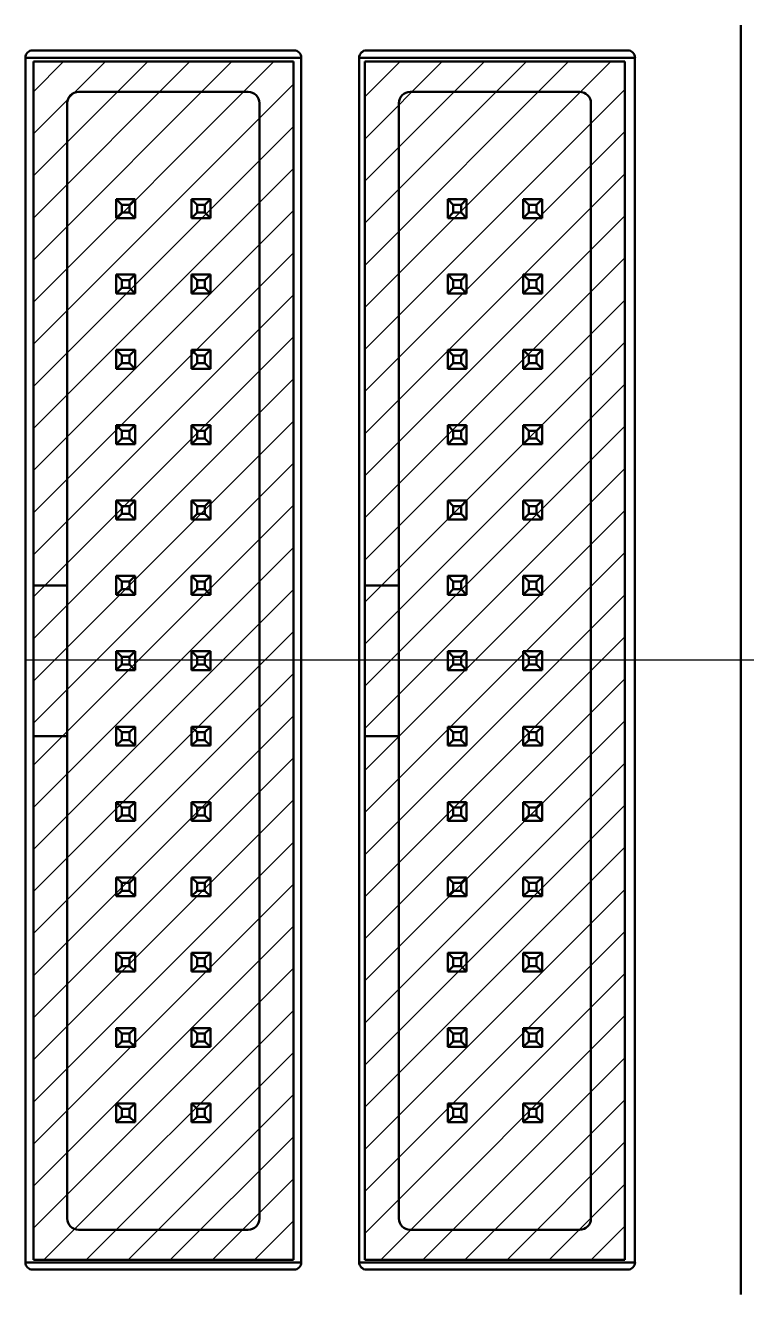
# Model space of a CAD drawing. Header units: millimetres. Extents: x 52 to 3850, y 79 to 1546.
# Drawn here: x 1297.5 to 1335.9, y 893.2 to 960.9 of the extents above; entities that cross this region are included whole.
import ezdxf

# ---------------------------------------------------------------- set-up
doc = ezdxf.new("R2010")
doc.units = ezdxf.units.MM
doc.header["$LTSCALE"] = 25
doc.layers.add('Terminal_IO', color=3, linetype='Continuous', lineweight=25)
doc.layers.add('Visible', color=7, linetype='Continuous', lineweight=50)
doc.layers.add('Wire_io', color=3, linetype='Continuous')
pattern_1 = [(45, (-756.7967, 555), (-1.122532, 1.122532), [])]

msp = doc.modelspace()

# ---------------------------------------------------------------- hatches: boundary and pattern name
at = {"layer": 'Wire_io'}
h = msp.add_hatch(dxfattribs=at)
h.set_pattern_fill('ANSI31', color=6, scale=0.5)
h.set_pattern_definition(pattern_1)
h.paths.add_polyline_path([(1297.893, 958.927), (1311.759, 958.927), (1311.759, 895.025), (1297.893, 895.025)])
h = msp.add_hatch(dxfattribs=at)
h.set_pattern_fill('ANSI31', color=3, scale=0.5)
h.set_pattern_definition(pattern_1)
h.paths.add_polyline_path([(1315.575, 958.927), (1329.441, 958.927), (1329.441, 895.025), (1315.575, 895.025)])

# ---------------------------------------------------------------- linework, layer by layer
at = {"layer": 'Terminal_IO'}
msp.add_line((1297.464, 927.016), (1383.08, 927.016), dxfattribs=at)
at = {"layer": 'Visible'}
for p, q in [((1335.62, 960.88), (1335.62, 960.861)), ((1335.62, 960.861), (1335.62, 893.171)), ((1297.86, 959.526), (1311.784, 959.526)), ((1315.661, 959.526), (1329.585, 959.526)), ((1297.464, 959.131), (1312.18, 959.131)), ((1297.464, 894.901), (1297.464, 959.13)), ((1311.759, 958.927), (1297.893, 958.927)), ((1297.893, 930.995), (1297.893, 958.927)), ((1311.759, 895.025), (1311.759, 958.927)), ((1312.18, 959.13), (1312.18, 894.901)), ((1315.265, 959.131), (1329.98, 959.131)), ((1315.265, 894.901), (1315.265, 959.13)), ((1329.441, 958.927), (1315.575, 958.927)), ((1315.575, 930.995), (1315.575, 958.927)), ((1329.441, 895.025), (1329.441, 958.927)), ((1329.98, 959.13), (1329.98, 894.901)), ((1300.305, 957.319), (1309.347, 957.319)), ((1317.987, 957.319), (1327.029, 957.319)), ((1299.702, 930.995), (1299.702, 956.716)), ((1309.95, 956.716), (1309.95, 897.235)), ((1317.384, 930.995), (1317.384, 956.716)), ((1327.632, 956.716), (1327.632, 897.235)), ((1302.314, 951.592), (1302.608, 951.298)), ((1302.314, 951.592), (1303.319, 951.592)), ((1302.314, 950.587), (1302.314, 951.592)), ((1302.608, 951.298), (1302.608, 950.881)), ((1303.025, 951.298), (1302.608, 951.298)), ((1303.319, 951.592), (1303.025, 951.298)), ((1303.025, 951.298), (1303.025, 950.881)), ((1303.319, 951.592), (1303.319, 950.587)), ((1306.333, 951.592), (1307.338, 951.592)), ((1306.627, 951.298), (1306.333, 951.592)), ((1306.333, 950.587), (1306.333, 951.592)), ((1306.627, 951.298), (1307.044, 951.298)), ((1306.627, 950.881), (1306.627, 951.298)), ((1307.044, 951.298), (1307.338, 951.592)), ((1307.044, 950.881), (1307.044, 951.298)), ((1307.338, 951.592), (1307.338, 950.587)), ((1319.996, 951.592), (1320.29, 951.298)), ((1319.996, 951.592), (1321.001, 951.592)), ((1319.996, 950.587), (1319.996, 951.592)), ((1320.29, 951.298), (1320.29, 950.882)), ((1320.707, 951.298), (1320.29, 951.298)), ((1321.001, 951.592), (1320.707, 951.298)), ((1320.707, 951.298), (1320.707, 950.882)), ((1321.001, 951.592), (1321.001, 950.587)), ((1324.015, 951.592), (1325.02, 951.592)), ((1324.309, 951.298), (1324.015, 951.592)), ((1324.015, 950.587), (1324.015, 951.592)), ((1324.309, 951.298), (1324.726, 951.298)), ((1324.309, 950.882), (1324.309, 951.298)), ((1324.726, 951.298), (1325.02, 951.592)), ((1324.726, 950.882), (1324.726, 951.298)), ((1325.02, 951.592), (1325.02, 950.587)), ((1302.608, 950.881), (1302.314, 950.587)), ((1303.319, 950.587), (1302.314, 950.587)), ((1303.025, 950.881), (1302.608, 950.881)), ((1303.025, 950.881), (1303.319, 950.587)), ((1306.333, 950.587), (1306.627, 950.881)), ((1307.338, 950.587), (1306.333, 950.587)), ((1306.627, 950.881), (1307.044, 950.881)), ((1307.338, 950.587), (1307.044, 950.881)), ((1320.29, 950.882), (1319.996, 950.587)), ((1321.001, 950.587), (1319.996, 950.587)), ((1320.707, 950.882), (1320.29, 950.882)), ((1320.707, 950.882), (1321.001, 950.587)), ((1324.015, 950.587), (1324.309, 950.882)), ((1325.02, 950.587), (1324.015, 950.587)), ((1324.309, 950.882), (1324.726, 950.882)), ((1325.02, 950.587), (1324.726, 950.882)), ((1302.314, 947.573), (1302.608, 947.279)), ((1302.314, 946.568), (1302.314, 947.573)), ((1302.314, 947.573), (1303.319, 947.573)), ((1302.608, 947.279), (1302.608, 946.862)), ((1303.025, 947.279), (1302.608, 947.279)), ((1303.319, 947.573), (1303.025, 947.279)), ((1303.025, 947.279), (1303.025, 946.862)), ((1303.319, 947.573), (1303.319, 946.568)), ((1306.333, 947.573), (1307.338, 947.573)), ((1306.627, 947.279), (1306.333, 947.573)), ((1306.333, 946.568), (1306.333, 947.573)), ((1306.627, 947.279), (1307.044, 947.279)), ((1306.627, 946.862), (1306.627, 947.279)), ((1307.044, 947.279), (1307.338, 947.573)), ((1307.044, 946.862), (1307.044, 947.279)), ((1307.338, 947.573), (1307.338, 946.568)), ((1319.996, 947.573), (1320.29, 947.279)), ((1319.996, 946.569), (1319.996, 947.573)), ((1319.996, 947.573), (1321.001, 947.573)), ((1320.29, 947.279), (1320.29, 946.863)), ((1320.707, 947.279), (1320.29, 947.279)), ((1321.001, 947.573), (1320.707, 947.279)), ((1320.707, 947.279), (1320.707, 946.863)), ((1321.001, 947.573), (1321.001, 946.569)), ((1324.015, 947.573), (1325.02, 947.573)), ((1324.309, 947.279), (1324.015, 947.573)), ((1324.015, 946.569), (1324.015, 947.573)), ((1324.309, 947.279), (1324.726, 947.279)), ((1324.309, 946.863), (1324.309, 947.279)), ((1324.726, 947.279), (1325.02, 947.573)), ((1324.726, 946.863), (1324.726, 947.279)), ((1325.02, 947.573), (1325.02, 946.569)), ((1302.608, 946.862), (1302.314, 946.568)), ((1303.319, 946.568), (1302.314, 946.568)), ((1303.025, 946.862), (1302.608, 946.862)), ((1303.025, 946.862), (1303.319, 946.568)), ((1306.333, 946.568), (1306.627, 946.862)), ((1307.338, 946.568), (1306.333, 946.568)), ((1306.627, 946.862), (1307.044, 946.862)), ((1307.338, 946.568), (1307.044, 946.862)), ((1320.29, 946.863), (1319.996, 946.569)), ((1321.001, 946.569), (1319.996, 946.569)), ((1320.707, 946.863), (1320.29, 946.863)), ((1320.707, 946.863), (1321.001, 946.569)), ((1324.015, 946.569), (1324.309, 946.863)), ((1325.02, 946.569), (1324.015, 946.569)), ((1324.309, 946.863), (1324.726, 946.863)), ((1325.02, 946.569), (1324.726, 946.863)), ((1302.314, 943.554), (1303.319, 943.554)), ((1302.314, 943.554), (1302.608, 943.26)), ((1302.314, 942.549), (1302.314, 943.554)), ((1302.608, 943.26), (1302.608, 942.844)), ((1303.025, 943.26), (1302.608, 943.26)), ((1303.319, 943.554), (1303.025, 943.26)), ((1303.025, 943.26), (1303.025, 942.844)), ((1303.319, 943.554), (1303.319, 942.549)), ((1306.333, 943.554), (1307.338, 943.554)), ((1306.627, 943.26), (1306.333, 943.554)), ((1306.333, 942.549), (1306.333, 943.554)), ((1306.627, 943.26), (1307.044, 943.26)), ((1306.627, 942.844), (1306.627, 943.26)), ((1307.044, 943.26), (1307.338, 943.554)), ((1307.044, 942.844), (1307.044, 943.26)), ((1307.338, 943.554), (1307.338, 942.549)), ((1319.996, 943.554), (1321.001, 943.554)), ((1319.996, 943.554), (1320.29, 943.26)), ((1319.996, 942.55), (1319.996, 943.554)), ((1320.29, 943.26), (1320.29, 942.844)), ((1320.707, 943.26), (1320.29, 943.26)), ((1321.001, 943.554), (1320.707, 943.26)), ((1320.707, 943.26), (1320.707, 942.844)), ((1321.001, 943.554), (1321.001, 942.55)), ((1324.015, 943.554), (1325.02, 943.554)), ((1324.309, 943.26), (1324.015, 943.554)), ((1324.015, 942.55), (1324.015, 943.554)), ((1324.309, 943.26), (1324.726, 943.26)), ((1324.309, 942.844), (1324.309, 943.26)), ((1324.726, 943.26), (1325.02, 943.554)), ((1324.726, 942.844), (1324.726, 943.26)), ((1325.02, 943.554), (1325.02, 942.55)), ((1302.608, 942.844), (1302.314, 942.549)), ((1303.319, 942.549), (1302.314, 942.549)), ((1303.025, 942.844), (1302.608, 942.844)), ((1303.025, 942.844), (1303.319, 942.549)), ((1306.333, 942.549), (1306.627, 942.844)), ((1307.338, 942.549), (1306.333, 942.549)), ((1306.627, 942.844), (1307.044, 942.844)), ((1307.338, 942.549), (1307.044, 942.844)), ((1320.29, 942.844), (1319.996, 942.55)), ((1321.001, 942.55), (1319.996, 942.55)), ((1320.707, 942.844), (1320.29, 942.844)), ((1320.707, 942.844), (1321.001, 942.55)), ((1324.015, 942.55), (1324.309, 942.844)), ((1325.02, 942.55), (1324.015, 942.55)), ((1324.309, 942.844), (1324.726, 942.844)), ((1325.02, 942.55), (1324.726, 942.844)), ((1302.314, 938.53), (1302.314, 939.535)), ((1302.314, 939.535), (1302.608, 939.241)), ((1302.314, 939.535), (1303.319, 939.535)), ((1303.319, 939.535), (1303.025, 939.241)), ((1303.319, 939.535), (1303.319, 938.53)), ((1306.333, 939.535), (1307.338, 939.535)), ((1306.627, 939.241), (1306.333, 939.535)), ((1306.333, 938.53), (1306.333, 939.535)), ((1307.044, 939.241), (1307.338, 939.535)), ((1307.338, 939.535), (1307.338, 938.53)), ((1319.996, 938.531), (1319.996, 939.535)), ((1319.996, 939.535), (1320.29, 939.241)), ((1319.996, 939.535), (1321.001, 939.535)), ((1321.001, 939.535), (1320.707, 939.241)), ((1321.001, 939.535), (1321.001, 938.531)), ((1324.015, 939.535), (1325.02, 939.535)), ((1324.309, 939.241), (1324.015, 939.535)), ((1324.015, 938.531), (1324.015, 939.535)), ((1324.726, 939.241), (1325.02, 939.535)), ((1325.02, 939.535), (1325.02, 938.531)), ((1302.608, 939.241), (1302.608, 938.825)), ((1303.025, 939.241), (1302.608, 939.241)), ((1303.025, 939.241), (1303.025, 938.825)), ((1306.627, 939.241), (1307.044, 939.241)), ((1306.627, 938.825), (1306.627, 939.241)), ((1307.044, 938.825), (1307.044, 939.241)), ((1320.29, 939.241), (1320.29, 938.825)), ((1320.707, 939.241), (1320.29, 939.241)), ((1320.707, 939.241), (1320.707, 938.825)), ((1324.309, 939.241), (1324.726, 939.241)), ((1324.309, 938.825), (1324.309, 939.241)), ((1324.726, 938.825), (1324.726, 939.241)), ((1302.608, 938.825), (1302.314, 938.53)), ((1303.319, 938.53), (1302.314, 938.53)), ((1303.025, 938.825), (1302.608, 938.825)), ((1303.025, 938.825), (1303.319, 938.53)), ((1306.333, 938.53), (1306.627, 938.825)), ((1307.338, 938.53), (1306.333, 938.53)), ((1306.627, 938.825), (1307.044, 938.825)), ((1307.338, 938.53), (1307.044, 938.825)), ((1320.29, 938.825), (1319.996, 938.531)), ((1321.001, 938.531), (1319.996, 938.531)), ((1320.707, 938.825), (1320.29, 938.825)), ((1320.707, 938.825), (1321.001, 938.531)), ((1324.015, 938.531), (1324.309, 938.825)), ((1325.02, 938.531), (1324.015, 938.531)), ((1324.309, 938.825), (1324.726, 938.825)), ((1325.02, 938.531), (1324.726, 938.825)), ((1302.314, 935.516), (1302.608, 935.222)), ((1302.314, 935.516), (1303.319, 935.516)), ((1302.314, 934.512), (1302.314, 935.516)), ((1303.319, 935.516), (1303.025, 935.222)), ((1303.319, 935.516), (1303.319, 934.512)), ((1306.333, 934.512), (1306.333, 935.516)), ((1306.333, 935.516), (1307.338, 935.516)), ((1306.627, 935.222), (1306.333, 935.516)), ((1307.044, 935.222), (1307.338, 935.516)), ((1307.338, 935.516), (1307.338, 934.512)), ((1319.996, 935.516), (1320.29, 935.222)), ((1319.996, 935.516), (1321.001, 935.516)), ((1319.996, 934.512), (1319.996, 935.516)), ((1321.001, 935.516), (1320.707, 935.222)), ((1321.001, 935.516), (1321.001, 934.512)), ((1324.015, 934.512), (1324.015, 935.516)), ((1324.015, 935.516), (1325.02, 935.516)), ((1324.309, 935.222), (1324.015, 935.516)), ((1324.726, 935.222), (1325.02, 935.516)), ((1325.02, 935.516), (1325.02, 934.512)), ((1302.608, 934.806), (1302.314, 934.512)), ((1303.025, 935.222), (1302.608, 935.222)), ((1302.608, 935.222), (1302.608, 934.806)), ((1303.025, 934.806), (1302.608, 934.806)), ((1303.025, 935.222), (1303.025, 934.806)), ((1303.025, 934.806), (1303.319, 934.512)), ((1306.333, 934.512), (1306.627, 934.806)), ((1306.627, 935.222), (1307.044, 935.222)), ((1306.627, 934.806), (1306.627, 935.222)), ((1306.627, 934.806), (1307.044, 934.806)), ((1307.044, 934.806), (1307.044, 935.222)), ((1307.338, 934.512), (1307.044, 934.806)), ((1320.29, 934.806), (1319.996, 934.512)), ((1320.707, 935.222), (1320.29, 935.222)), ((1320.29, 935.222), (1320.29, 934.806)), ((1320.707, 934.806), (1320.29, 934.806)), ((1320.707, 935.222), (1320.707, 934.806)), ((1320.707, 934.806), (1321.001, 934.512)), ((1324.015, 934.512), (1324.309, 934.806)), ((1324.309, 935.222), (1324.726, 935.222)), ((1324.309, 934.806), (1324.309, 935.222)), ((1324.309, 934.806), (1324.726, 934.806)), ((1324.726, 934.806), (1324.726, 935.222)), ((1325.02, 934.512), (1324.726, 934.806)), ((1303.319, 934.512), (1302.314, 934.512)), ((1307.338, 934.512), (1306.333, 934.512)), ((1321.001, 934.512), (1319.996, 934.512)), ((1325.02, 934.512), (1324.015, 934.512)), ((1302.314, 931.497), (1303.319, 931.497)), ((1302.314, 931.497), (1302.608, 931.203)), ((1302.314, 930.493), (1302.314, 931.497)), ((1303.319, 931.497), (1303.025, 931.203)), ((1303.319, 931.497), (1303.319, 930.493)), ((1306.627, 931.203), (1306.333, 931.497)), ((1306.333, 930.493), (1306.333, 931.497)), ((1306.333, 931.497), (1307.338, 931.497)), ((1307.044, 931.203), (1307.338, 931.497)), ((1307.338, 931.497), (1307.338, 930.493)), ((1319.996, 931.497), (1321.001, 931.497)), ((1319.996, 931.497), (1320.29, 931.203)), ((1319.996, 930.493), (1319.996, 931.497)), ((1321.001, 931.497), (1320.707, 931.203)), ((1321.001, 931.497), (1321.001, 930.493)), ((1324.309, 931.203), (1324.015, 931.497)), ((1324.015, 930.493), (1324.015, 931.497)), ((1324.015, 931.497), (1325.02, 931.497)), ((1324.726, 931.203), (1325.02, 931.497)), ((1325.02, 931.497), (1325.02, 930.493)), ((1299.702, 930.995), (1297.893, 930.995)), ((1297.893, 930.191), (1297.893, 930.995)), ((1299.702, 922.957), (1299.702, 930.995)), ((1302.608, 930.787), (1302.314, 930.493)), ((1302.608, 931.203), (1302.608, 930.787)), ((1303.025, 931.203), (1302.608, 931.203)), ((1303.025, 930.787), (1302.608, 930.787)), ((1303.025, 931.203), (1303.025, 930.787)), ((1303.025, 930.787), (1303.319, 930.493)), ((1306.333, 930.493), (1306.627, 930.787)), ((1306.627, 931.203), (1307.044, 931.203)), ((1306.627, 930.787), (1306.627, 931.203)), ((1306.627, 930.787), (1307.044, 930.787)), ((1307.044, 930.787), (1307.044, 931.203)), ((1307.338, 930.493), (1307.044, 930.787)), ((1317.384, 930.995), (1315.575, 930.995)), ((1315.575, 930.191), (1315.575, 930.995)), ((1317.384, 922.957), (1317.384, 930.995)), ((1320.29, 930.787), (1319.996, 930.493)), ((1320.29, 931.203), (1320.29, 930.787)), ((1320.707, 931.203), (1320.29, 931.203)), ((1320.707, 930.787), (1320.29, 930.787)), ((1320.707, 931.203), (1320.707, 930.787)), ((1320.707, 930.787), (1321.001, 930.493)), ((1324.015, 930.493), (1324.309, 930.787)), ((1324.309, 931.203), (1324.726, 931.203)), ((1324.309, 930.787), (1324.309, 931.203)), ((1324.309, 930.787), (1324.726, 930.787)), ((1324.726, 930.787), (1324.726, 931.203)), ((1325.02, 930.493), (1324.726, 930.787)), ((1297.893, 923.761), (1297.893, 930.191)), ((1303.319, 930.493), (1302.314, 930.493)), ((1307.338, 930.493), (1306.333, 930.493)), ((1315.575, 923.761), (1315.575, 930.191)), ((1321.001, 930.493), (1319.996, 930.493)), ((1325.02, 930.493), (1324.015, 930.493)), ((1302.314, 927.478), (1303.319, 927.478)), ((1302.314, 927.478), (1302.608, 927.184)), ((1302.314, 926.474), (1302.314, 927.478)), ((1303.319, 927.478), (1303.025, 927.184)), ((1303.319, 927.478), (1303.319, 926.474)), ((1306.333, 927.478), (1307.338, 927.478)), ((1306.627, 927.184), (1306.333, 927.478)), ((1306.333, 926.474), (1306.333, 927.478)), ((1307.044, 927.184), (1307.338, 927.478)), ((1307.338, 927.478), (1307.338, 926.474)), ((1319.996, 927.478), (1321.001, 927.478)), ((1319.996, 927.478), (1320.29, 927.184)), ((1319.996, 926.474), (1319.996, 927.478)), ((1321.001, 927.478), (1320.707, 927.184)), ((1321.001, 927.478), (1321.001, 926.474)), ((1324.015, 927.478), (1325.02, 927.478)), ((1324.309, 927.184), (1324.015, 927.478)), ((1324.015, 926.474), (1324.015, 927.478)), ((1324.726, 927.184), (1325.02, 927.478)), ((1325.02, 927.478), (1325.02, 926.474)), ((1302.608, 926.768), (1302.314, 926.474)), ((1302.608, 927.184), (1302.608, 926.768)), ((1303.025, 927.184), (1302.608, 927.184)), ((1303.025, 926.768), (1302.608, 926.768)), ((1303.025, 927.184), (1303.025, 926.768)), ((1303.025, 926.768), (1303.319, 926.474)), ((1306.333, 926.474), (1306.627, 926.768)), ((1306.627, 927.184), (1307.044, 927.184)), ((1306.627, 926.768), (1306.627, 927.184)), ((1306.627, 926.768), (1307.044, 926.768)), ((1307.044, 926.768), (1307.044, 927.184)), ((1307.338, 926.474), (1307.044, 926.768)), ((1320.29, 926.768), (1319.996, 926.474)), ((1320.29, 927.184), (1320.29, 926.768)), ((1320.707, 927.184), (1320.29, 927.184)), ((1320.707, 926.768), (1320.29, 926.768)), ((1320.707, 927.184), (1320.707, 926.768)), ((1320.707, 926.768), (1321.001, 926.474)), ((1324.015, 926.474), (1324.309, 926.768)), ((1324.309, 927.184), (1324.726, 927.184)), ((1324.309, 926.768), (1324.309, 927.184)), ((1324.309, 926.768), (1324.726, 926.768)), ((1324.726, 926.768), (1324.726, 927.184)), ((1325.02, 926.474), (1324.726, 926.768)), ((1303.319, 926.474), (1302.314, 926.474)), ((1307.338, 926.474), (1306.333, 926.474)), ((1321.001, 926.474), (1319.996, 926.474)), ((1325.02, 926.474), (1324.015, 926.474)), ((1297.893, 922.957), (1297.893, 923.761)), ((1302.314, 923.459), (1302.608, 923.165)), ((1302.314, 923.459), (1303.319, 923.459)), ((1302.314, 922.455), (1302.314, 923.459)), ((1303.319, 923.459), (1303.025, 923.165)), ((1303.319, 923.459), (1303.319, 922.455)), ((1306.333, 923.459), (1307.338, 923.459)), ((1306.627, 923.165), (1306.333, 923.459)), ((1306.333, 922.455), (1306.333, 923.459)), ((1307.044, 923.165), (1307.338, 923.459)), ((1307.338, 923.459), (1307.338, 922.455)), ((1315.575, 922.957), (1315.575, 923.761)), ((1319.996, 923.459), (1320.29, 923.165)), ((1319.996, 923.459), (1321.001, 923.459)), ((1319.996, 922.455), (1319.996, 923.459)), ((1321.001, 923.459), (1320.707, 923.165)), ((1321.001, 923.459), (1321.001, 922.455)), ((1324.015, 923.459), (1325.02, 923.459)), ((1324.309, 923.165), (1324.015, 923.459)), ((1324.015, 922.455), (1324.015, 923.459)), ((1324.726, 923.165), (1325.02, 923.459)), ((1325.02, 923.459), (1325.02, 922.455)), ((1299.702, 922.957), (1297.893, 922.957)), ((1297.893, 895.025), (1297.893, 922.957)), ((1299.702, 897.235), (1299.702, 922.957)), ((1302.608, 922.749), (1302.314, 922.455)), ((1303.025, 923.165), (1302.608, 923.165)), ((1302.608, 923.165), (1302.608, 922.749)), ((1303.025, 922.749), (1302.608, 922.749)), ((1303.025, 923.165), (1303.025, 922.749)), ((1303.025, 922.749), (1303.319, 922.455)), ((1306.333, 922.455), (1306.627, 922.749)), ((1306.627, 923.165), (1307.044, 923.165)), ((1306.627, 922.749), (1306.627, 923.165)), ((1306.627, 922.749), (1307.044, 922.749)), ((1307.044, 922.749), (1307.044, 923.165)), ((1307.338, 922.455), (1307.044, 922.749)), ((1317.384, 922.957), (1315.575, 922.957)), ((1315.575, 895.025), (1315.575, 922.957)), ((1317.384, 897.235), (1317.384, 922.957)), ((1320.29, 922.749), (1319.996, 922.455)), ((1320.707, 923.165), (1320.29, 923.165)), ((1320.29, 923.165), (1320.29, 922.749)), ((1320.707, 922.749), (1320.29, 922.749)), ((1320.707, 923.165), (1320.707, 922.749)), ((1320.707, 922.749), (1321.001, 922.455)), ((1324.015, 922.455), (1324.309, 922.749)), ((1324.309, 923.165), (1324.726, 923.165)), ((1324.309, 922.749), (1324.309, 923.165)), ((1324.309, 922.749), (1324.726, 922.749)), ((1324.726, 922.749), (1324.726, 923.165)), ((1325.02, 922.455), (1324.726, 922.749)), ((1303.319, 922.455), (1302.314, 922.455)), ((1307.338, 922.455), (1306.333, 922.455)), ((1321.001, 922.455), (1319.996, 922.455)), ((1325.02, 922.455), (1324.015, 922.455)), ((1302.314, 919.44), (1302.608, 919.146)), ((1302.314, 919.44), (1303.319, 919.44)), ((1302.314, 918.436), (1302.314, 919.44)), ((1303.319, 919.44), (1303.025, 919.146)), ((1303.319, 919.44), (1303.319, 918.436)), ((1306.333, 919.44), (1307.338, 919.44)), ((1306.333, 918.436), (1306.333, 919.44)), ((1306.627, 919.146), (1306.333, 919.44)), ((1307.044, 919.146), (1307.338, 919.44)), ((1307.338, 919.44), (1307.338, 918.436)), ((1319.996, 919.44), (1320.29, 919.146)), ((1319.996, 919.44), (1321.001, 919.44)), ((1319.996, 918.436), (1319.996, 919.44)), ((1321.001, 919.44), (1320.707, 919.146)), ((1321.001, 919.44), (1321.001, 918.436)), ((1324.015, 919.44), (1325.02, 919.44)), ((1324.015, 918.436), (1324.015, 919.44)), ((1324.309, 919.146), (1324.015, 919.44)), ((1324.726, 919.146), (1325.02, 919.44)), ((1325.02, 919.44), (1325.02, 918.436)), ((1302.608, 918.73), (1302.314, 918.436)), ((1302.608, 919.146), (1302.608, 918.73)), ((1303.025, 919.146), (1302.608, 919.146)), ((1303.025, 918.73), (1302.608, 918.73)), ((1303.025, 919.146), (1303.025, 918.73)), ((1303.025, 918.73), (1303.319, 918.436)), ((1306.333, 918.436), (1306.627, 918.73)), ((1306.627, 919.146), (1307.044, 919.146)), ((1306.627, 918.73), (1306.627, 919.146)), ((1306.627, 918.73), (1307.044, 918.73)), ((1307.044, 918.73), (1307.044, 919.146)), ((1307.338, 918.436), (1307.044, 918.73)), ((1320.29, 918.73), (1319.996, 918.436)), ((1320.29, 919.146), (1320.29, 918.73)), ((1320.707, 919.146), (1320.29, 919.146)), ((1320.707, 918.73), (1320.29, 918.73)), ((1320.707, 919.146), (1320.707, 918.73)), ((1320.707, 918.73), (1321.001, 918.436)), ((1324.015, 918.436), (1324.309, 918.73)), ((1324.309, 919.146), (1324.726, 919.146)), ((1324.309, 918.73), (1324.309, 919.146)), ((1324.309, 918.73), (1324.726, 918.73)), ((1324.726, 918.73), (1324.726, 919.146)), ((1325.02, 918.436), (1324.726, 918.73)), ((1303.319, 918.436), (1302.314, 918.436)), ((1307.338, 918.436), (1306.333, 918.436)), ((1321.001, 918.436), (1319.996, 918.436)), ((1325.02, 918.436), (1324.015, 918.436)), ((1302.314, 915.421), (1303.319, 915.421)), ((1302.314, 915.421), (1302.608, 915.127)), ((1302.314, 914.417), (1302.314, 915.421)), ((1303.319, 915.421), (1303.025, 915.127)), ((1303.319, 915.421), (1303.319, 914.417)), ((1306.627, 915.127), (1306.333, 915.421)), ((1306.333, 914.417), (1306.333, 915.421)), ((1306.333, 915.421), (1307.338, 915.421)), ((1307.044, 915.127), (1307.338, 915.421)), ((1307.338, 915.421), (1307.338, 914.417)), ((1319.996, 915.421), (1321.001, 915.421)), ((1319.996, 915.421), (1320.29, 915.127)), ((1319.996, 914.417), (1319.996, 915.421)), ((1321.001, 915.421), (1320.707, 915.127)), ((1321.001, 915.421), (1321.001, 914.417)), ((1324.309, 915.127), (1324.015, 915.421)), ((1324.015, 914.417), (1324.015, 915.421)), ((1324.015, 915.421), (1325.02, 915.421)), ((1324.726, 915.127), (1325.02, 915.421)), ((1325.02, 915.421), (1325.02, 914.417)), ((1302.608, 914.711), (1302.314, 914.417)), ((1302.608, 915.127), (1302.608, 914.711)), ((1303.025, 915.127), (1302.608, 915.127)), ((1303.025, 914.711), (1302.608, 914.711)), ((1303.025, 915.127), (1303.025, 914.711)), ((1303.025, 914.711), (1303.319, 914.417)), ((1306.333, 914.417), (1306.627, 914.711)), ((1306.627, 914.711), (1306.627, 915.127)), ((1306.627, 915.127), (1307.044, 915.127)), ((1306.627, 914.711), (1307.044, 914.711)), ((1307.044, 914.711), (1307.044, 915.127)), ((1307.338, 914.417), (1307.044, 914.711)), ((1320.29, 914.711), (1319.996, 914.417)), ((1320.29, 915.127), (1320.29, 914.711)), ((1320.707, 915.127), (1320.29, 915.127)), ((1320.707, 914.711), (1320.29, 914.711)), ((1320.707, 915.127), (1320.707, 914.711)), ((1320.707, 914.711), (1321.001, 914.417)), ((1324.015, 914.417), (1324.309, 914.711)), ((1324.309, 914.711), (1324.309, 915.127)), ((1324.309, 915.127), (1324.726, 915.127)), ((1324.309, 914.711), (1324.726, 914.711)), ((1324.726, 914.711), (1324.726, 915.127)), ((1325.02, 914.417), (1324.726, 914.711)), ((1303.319, 914.417), (1302.314, 914.417)), ((1307.338, 914.417), (1306.333, 914.417)), ((1321.001, 914.417), (1319.996, 914.417)), ((1325.02, 914.417), (1324.015, 914.417)), ((1302.314, 911.402), (1302.608, 911.108)), ((1302.314, 910.398), (1302.314, 911.402)), ((1302.314, 911.402), (1303.319, 911.402)), ((1302.608, 911.108), (1302.608, 910.692)), ((1303.025, 911.108), (1302.608, 911.108)), ((1303.319, 911.402), (1303.025, 911.108)), ((1303.025, 911.108), (1303.025, 910.692)), ((1303.319, 911.402), (1303.319, 910.398)), ((1306.627, 911.108), (1306.333, 911.402)), ((1306.333, 910.398), (1306.333, 911.402)), ((1306.333, 911.402), (1307.338, 911.402)), ((1306.627, 910.692), (1306.627, 911.108)), ((1306.627, 911.108), (1307.044, 911.108)), ((1307.044, 911.108), (1307.338, 911.402)), ((1307.044, 910.692), (1307.044, 911.108)), ((1307.338, 911.402), (1307.338, 910.398)), ((1319.996, 911.402), (1320.29, 911.108)), ((1319.996, 910.398), (1319.996, 911.402)), ((1319.996, 911.402), (1321.001, 911.402)), ((1320.29, 911.108), (1320.29, 910.692)), ((1320.707, 911.108), (1320.29, 911.108)), ((1321.001, 911.402), (1320.707, 911.108)), ((1320.707, 911.108), (1320.707, 910.692)), ((1321.001, 911.402), (1321.001, 910.398)), ((1324.309, 911.108), (1324.015, 911.402)), ((1324.015, 910.398), (1324.015, 911.402)), ((1324.015, 911.402), (1325.02, 911.402)), ((1324.309, 910.692), (1324.309, 911.108)), ((1324.309, 911.108), (1324.726, 911.108)), ((1324.726, 911.108), (1325.02, 911.402)), ((1324.726, 910.692), (1324.726, 911.108)), ((1325.02, 911.402), (1325.02, 910.398)), ((1302.608, 910.692), (1302.314, 910.398)), ((1303.025, 910.692), (1302.608, 910.692)), ((1303.025, 910.692), (1303.319, 910.398)), ((1306.333, 910.398), (1306.627, 910.692)), ((1306.627, 910.692), (1307.044, 910.692)), ((1307.338, 910.398), (1307.044, 910.692)), ((1320.29, 910.692), (1319.996, 910.398)), ((1320.707, 910.692), (1320.29, 910.692)), ((1320.707, 910.692), (1321.001, 910.398)), ((1324.015, 910.398), (1324.309, 910.692)), ((1324.309, 910.692), (1324.726, 910.692)), ((1325.02, 910.398), (1324.726, 910.692)), ((1303.319, 910.398), (1302.314, 910.398)), ((1307.338, 910.398), (1306.333, 910.398)), ((1321.001, 910.398), (1319.996, 910.398)), ((1325.02, 910.398), (1324.015, 910.398)), ((1302.314, 907.383), (1302.608, 907.089)), ((1302.314, 906.379), (1302.314, 907.383)), ((1302.314, 907.383), (1303.319, 907.383)), ((1302.608, 907.089), (1302.608, 906.673)), ((1303.025, 907.089), (1302.608, 907.089)), ((1303.319, 907.383), (1303.025, 907.089)), ((1303.025, 907.089), (1303.025, 906.673)), ((1303.319, 907.383), (1303.319, 906.379)), ((1306.627, 907.089), (1306.333, 907.383)), ((1306.333, 906.379), (1306.333, 907.383)), ((1306.333, 907.383), (1307.338, 907.383)), ((1306.627, 906.673), (1306.627, 907.089)), ((1306.627, 907.089), (1307.044, 907.089)), ((1307.044, 907.089), (1307.338, 907.383)), ((1307.044, 906.673), (1307.044, 907.089)), ((1307.338, 907.383), (1307.338, 906.379)), ((1319.996, 907.383), (1320.29, 907.089)), ((1319.996, 906.379), (1319.996, 907.383)), ((1319.996, 907.383), (1321.001, 907.383)), ((1320.29, 907.089), (1320.29, 906.673)), ((1320.707, 907.089), (1320.29, 907.089)), ((1321.001, 907.383), (1320.707, 907.089)), ((1320.707, 907.089), (1320.707, 906.673)), ((1321.001, 907.383), (1321.001, 906.379)), ((1324.309, 907.089), (1324.015, 907.383)), ((1324.015, 906.379), (1324.015, 907.383)), ((1324.015, 907.383), (1325.02, 907.383)), ((1324.309, 906.673), (1324.309, 907.089)), ((1324.309, 907.089), (1324.726, 907.089)), ((1324.726, 907.089), (1325.02, 907.383)), ((1324.726, 906.673), (1324.726, 907.089)), ((1325.02, 907.383), (1325.02, 906.379)), ((1302.608, 906.673), (1302.314, 906.379)), ((1303.319, 906.379), (1302.314, 906.379)), ((1303.025, 906.673), (1302.608, 906.673)), ((1303.025, 906.673), (1303.319, 906.379)), ((1306.333, 906.379), (1306.627, 906.673)), ((1307.338, 906.379), (1306.333, 906.379)), ((1306.627, 906.673), (1307.044, 906.673)), ((1307.338, 906.379), (1307.044, 906.673)), ((1320.29, 906.673), (1319.996, 906.379)), ((1321.001, 906.379), (1319.996, 906.379)), ((1320.707, 906.673), (1320.29, 906.673)), ((1320.707, 906.673), (1321.001, 906.379)), ((1324.015, 906.379), (1324.309, 906.673)), ((1325.02, 906.379), (1324.015, 906.379)), ((1324.309, 906.673), (1324.726, 906.673)), ((1325.02, 906.379), (1324.726, 906.673)), ((1302.314, 902.36), (1302.314, 903.364)), ((1302.314, 903.364), (1302.608, 903.07)), ((1302.314, 903.364), (1303.319, 903.364)), ((1302.608, 903.07), (1302.608, 902.654)), ((1303.025, 903.07), (1302.608, 903.07)), ((1303.319, 903.364), (1303.025, 903.07)), ((1303.025, 903.07), (1303.025, 902.654)), ((1303.319, 903.364), (1303.319, 902.36)), ((1306.333, 902.36), (1306.333, 903.364)), ((1306.627, 903.07), (1306.333, 903.364)), ((1306.333, 903.364), (1307.338, 903.364)), ((1306.627, 902.654), (1306.627, 903.07)), ((1306.627, 903.07), (1307.044, 903.07)), ((1307.044, 903.07), (1307.338, 903.364)), ((1307.044, 902.654), (1307.044, 903.07)), ((1307.338, 903.364), (1307.338, 902.36)), ((1319.996, 902.36), (1319.996, 903.364)), ((1319.996, 903.364), (1320.29, 903.07)), ((1319.996, 903.364), (1321.001, 903.364)), ((1320.29, 903.07), (1320.29, 902.654)), ((1320.707, 903.07), (1320.29, 903.07)), ((1321.001, 903.364), (1320.707, 903.07)), ((1320.707, 903.07), (1320.707, 902.654)), ((1321.001, 903.364), (1321.001, 902.36)), ((1324.015, 902.36), (1324.015, 903.364)), ((1324.309, 903.07), (1324.015, 903.364)), ((1324.015, 903.364), (1325.02, 903.364)), ((1324.309, 902.654), (1324.309, 903.07)), ((1324.309, 903.07), (1324.726, 903.07)), ((1324.726, 903.07), (1325.02, 903.364)), ((1324.726, 902.654), (1324.726, 903.07)), ((1325.02, 903.364), (1325.02, 902.36)), ((1302.608, 902.654), (1302.314, 902.36)), ((1303.319, 902.36), (1302.314, 902.36)), ((1303.025, 902.654), (1302.608, 902.654)), ((1303.025, 902.654), (1303.319, 902.36)), ((1306.333, 902.36), (1306.627, 902.654)), ((1307.338, 902.36), (1306.333, 902.36)), ((1306.627, 902.654), (1307.044, 902.654)), ((1307.338, 902.36), (1307.044, 902.654)), ((1320.29, 902.654), (1319.996, 902.36)), ((1321.001, 902.36), (1319.996, 902.36)), ((1320.707, 902.654), (1320.29, 902.654)), ((1320.707, 902.654), (1321.001, 902.36)), ((1324.015, 902.36), (1324.309, 902.654)), ((1325.02, 902.36), (1324.015, 902.36)), ((1324.309, 902.654), (1324.726, 902.654)), ((1325.02, 902.36), (1324.726, 902.654)), ((1309.347, 896.633), (1300.305, 896.633)), ((1327.029, 896.633), (1317.987, 896.633)), ((1312.179, 894.876), (1297.465, 894.876)), ((1297.893, 895.025), (1311.759, 895.025)), ((1329.98, 894.876), (1315.266, 894.876)), ((1315.575, 895.025), (1329.441, 895.025)), ((1311.784, 894.505), (1297.86, 894.505)), ((1329.585, 894.505), (1315.661, 894.505))]:
    msp.add_line(p, q, dxfattribs=at)
for centre, start, end in [((1297.86, 959.13), 90, 180), ((1311.784, 959.13), 0, 90), ((1315.661, 959.13), 90, 180), ((1329.585, 959.13), 0, 90), ((1297.86, 894.901), 180, 270), ((1311.784, 894.901), 270, 0), ((1315.661, 894.901), 180, 270), ((1329.585, 894.901), 270, 0)]:
    msp.add_arc(centre, 0.396, start, end, dxfattribs=at)
at = {"layer": 'Visible', "extrusion": (0, 0, -1)}
for centre, start, end in [((-1300.305, 956.716), 0, 90), ((-1309.347, 956.716), 90, 180), ((-1317.987, 956.716), 0, 90), ((-1327.029, 956.716), 90, 180), ((-1300.305, 897.235), 270, 0), ((-1309.347, 897.235), 180, 270), ((-1317.987, 897.235), 270, 0), ((-1327.029, 897.235), 180, 270)]:
    msp.add_arc(centre, 0.603, start, end, dxfattribs=at)
at = {"layer": 'Wire_io'}
for points in [[(1297.893, 958.927), (1311.759, 958.927), (1311.759, 895.025), (1297.893, 895.025)], [(1315.575, 958.927), (1329.441, 958.927), (1329.441, 895.025), (1315.575, 895.025)]]:
    msp.add_lwpolyline(points, close=True, dxfattribs=at)

doc.saveas('drawing.dxf')
